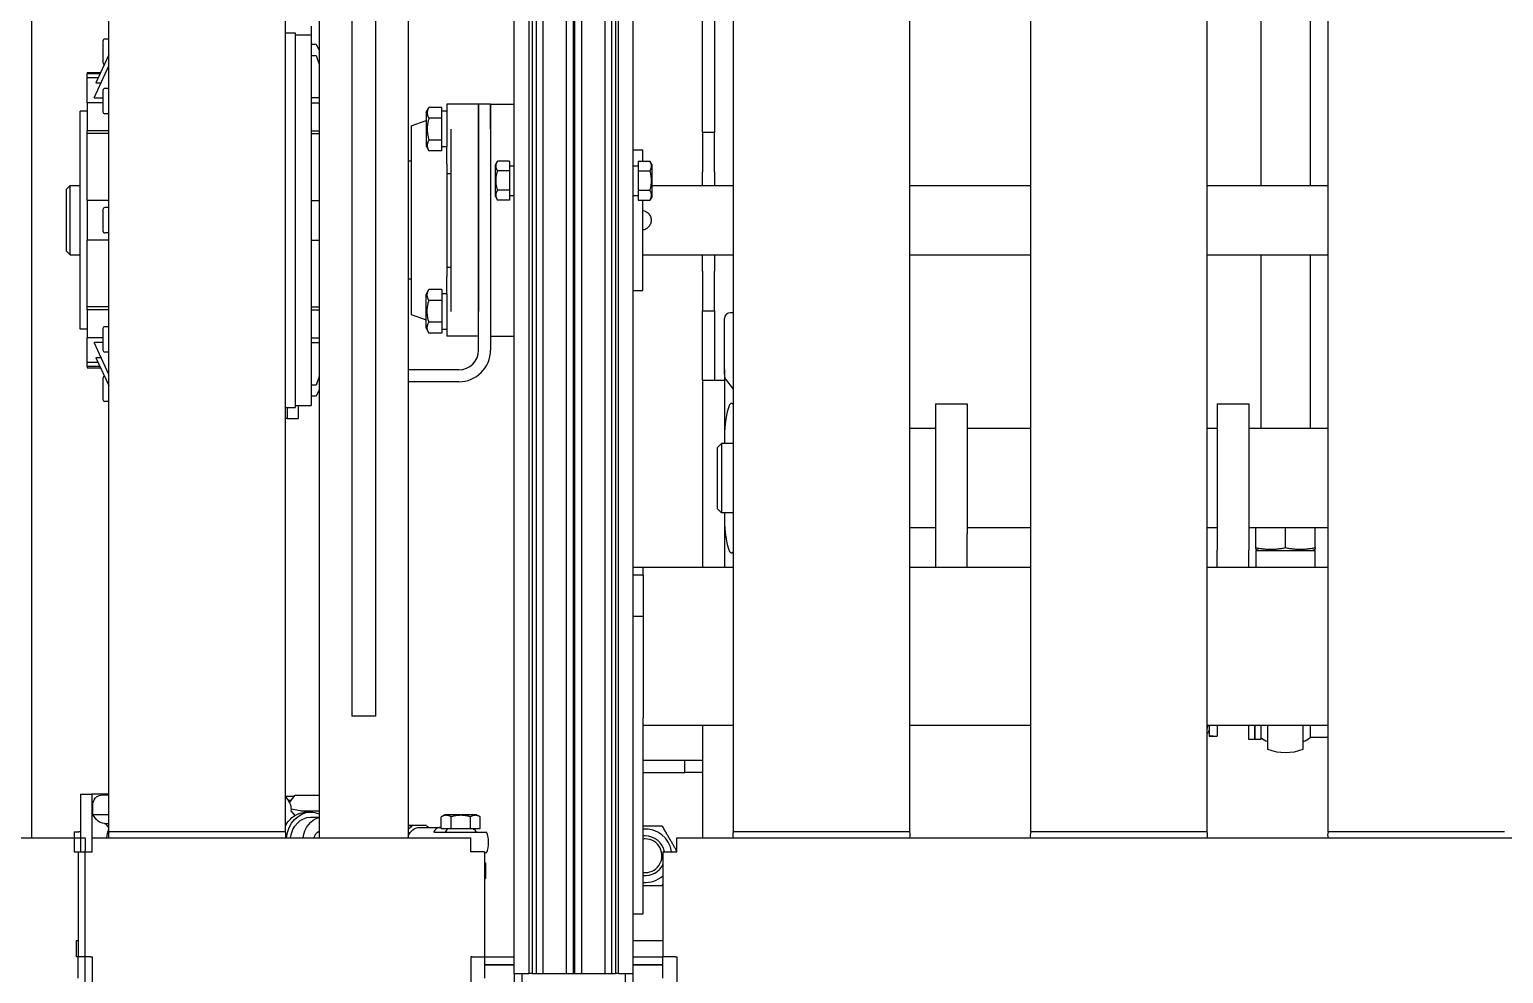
# Model space of a CAD drawing. Header units: millimetres. Extents: x -383313 to -161684, y -117025 to 99224.
# Drawn here: x -327617 to -326873, y 28524 to 29000 of the extents above; entities that cross this region are included whole.
import ezdxf

# ---------------------------------------------------------------- set-up
doc = ezdxf.new("R2010")
doc.units = ezdxf.units.MM
doc.header["$MEASUREMENT"] = 0
doc.linetypes.add('DASHED', pattern=[0.75, 0.5, -0.25])
doc.layers.add('PV-55E8', color=7, linetype='Continuous')

# ---------------------------------------------------------------- blocks, each defined once
blk = doc.blocks.new('*U123')
at = {"layer": 'PV-55E8', "color": 3}
for p, q in [((-1469, -460.38), (-1469, 460.38)), ((-1380, -460.38), (-1380, 460.38)), ((-1264.5, -531.73), (-1264.5, 458.27)), ((-1257, -531.73), (-1257, 458.27)), ((-1255.55, 458.27), (-1255.55, -531.73)), ((-1253.54, 458.27), (-1253.54, -531.73)), ((-1250.04, 458.27), (-1250.04, -531.73)), ((-1238.36, 458.27), (-1238.36, -531.73)), ((-1234.86, 458.27), (-1234.86, -531.73)), ((-1234.08, 458.27), (-1234.08, -531.73)), ((-1230.58, 458.27), (-1230.58, -531.73)), ((-1218.9, 458.27), (-1218.9, -531.73)), ((-1215.4, 458.27), (-1215.4, -531.73)), ((-1213.39, 458.27), (-1213.39, -531.73)), ((-1212, -531.73), (-1212, 458.27)), ((-1204.5, -531.73), (-1204.5, 458.27)), ((-1154, -460.38), (-1154, 460.38)), ((-1065, -460.38), (-1065, 460.38)), ((-1004, -460.38), (-1004, 460.38)), ((-915, -460.38), (-915, 460.38)), ((-854, -460.38), (-854, 460.38)), ((-1363, 413.62), (-1363, -463.38)), ((-1318, 413.62), (-1318, -463.38)), ((-1346.5, 398.12), (-1346.5, -401.88)), ((-1334.5, 398.12), (-1334.5, -401.88)), ((-1169.5, -107.38), (-1169.5, 234.62)), ((-1163.5, 234.62), (-1163.5, -107.38)), ((-888, 234.62), (-888, -134.23)), ((-863, 234.62), (-863, -134.23)), ((-1380, -57.23), (-1375, -57.23)), ((-1375, -57.23), (-1375, -246.23)), ((-1375, -58.23), (-1367, -58.23)), ((-1367, -53.73), (-1367, -58.23)), ((-1367, -58.23), (-1367, -245.23)), ((-1472, -61.33), (-1472, -72.13)), ((-1469, -60.33), (-1471, -60.33)), ((-1367, -62.93), (-1364.5, -62.93)), ((-1364.5, -62.93), (-1363, -66.15)), ((-1476.51, -89.99), (-1469, -73.89)), ((-1469, -68.29), (-1475.55, -82.34)), ((-1367, -68.53), (-1364.5, -68.53)), ((-1364.5, -68.53), (-1363, -72.96)), ((-1480, -77.23), (-1480, -77.9)), ((-1480, -77.23), (-1473.17, -77.23)), ((-1480, -79.92), (-1480, -77.9)), ((-1473.48, -77.9), (-1480, -77.9)), ((-1480, -92.46), (-1480, -79.92)), ((-1474.42, -79.92), (-1480, -79.92)), ((-1475.55, -82.34), (-1472.94, -82.34)), ((-1472, -86.23), (-1472, -97.03)), ((-1469, -85.23), (-1471, -85.23)), ((-1480, -92.46), (-1480, -106.6)), ((-1472, -92.46), (-1480, -92.46)), ((-1476.51, -89.99), (-1472, -89.99)), ((-1363, -89.99), (-1367, -89.99)), ((-1367, -92.46), (-1363, -92.46)), ((-1309, -97.27), (-1307.57, -94.8)), ((-1301, -94.8), (-1307.57, -94.8)), ((-1301, -100.28), (-1301, -94.8)), ((-1298.5, -93.23), (-1298.5, -114.57)), ((-1296.5, -93.23), (-1298.5, -93.23)), ((-1282.5, -93.23), (-1296.5, -93.23)), ((-1282.5, -93.23), (-1282.5, -105.73)), ((-1276.5, -93.23), (-1282.5, -93.23)), ((-1282.5, -105.73), (-1282.5, -93.23)), ((-1276.5, -93.23), (-1276.5, -105.73)), ((-1276.5, -105.73), (-1276.5, -93.23)), ((-1276.5, -93.23), (-1264.5, -93.23)), ((-1483.5, -206.73), (-1483.5, -96.73)), ((-1480, -96.73), (-1483.5, -96.73)), ((-1469, -98.03), (-1471, -98.03)), ((-1316.5, -104.18), (-1309, -101.45)), ((-1309, -97.27), (-1309, -114.27)), ((-1301, -100.28), (-1307.57, -100.28)), ((-1298.5, -96.77), (-1301, -96.77)), ((-1301, -111.25), (-1301, -100.28)), ((-1480, -108.03), (-1480, -106.6)), ((-1469, -106.6), (-1480, -106.6)), ((-1480, -141.73), (-1480, -108.03)), ((-1469, -108.03), (-1480, -108.03)), ((-1367, -106.6), (-1363, -106.6)), ((-1367, -108.03), (-1363, -108.03)), ((-1316.5, -104.18), (-1316.5, -199.28)), ((-1301, -111.25), (-1307.57, -111.25)), ((-1301, -116.74), (-1301, -111.25)), ((-1296.5, -105.73), (-1296.5, -197.73)), ((-1282.5, -217.23), (-1282.5, -105.73)), ((-1282.5, -105.73), (-1282.5, -197.73)), ((-1276.5, -105.73), (-1276.5, -217.23)), ((-1276.5, -105.73), (-1276.5, -197.73)), ((-1169.5, -107.38), (-1169.5, -127.38)), ((-1163.5, -107.38), (-1169.5, -107.38)), ((-1163.5, -127.38), (-1163.5, -107.38)), ((-1309, -114.27), (-1307.57, -116.74)), ((-1301, -116.74), (-1307.57, -116.74)), ((-1298.5, -114.77), (-1301, -114.77)), ((-1298.5, -123.35), (-1298.5, -114.57)), ((-1204.5, -116.23), (-1199.65, -116.23)), ((-1199.65, -121.92), (-1199.65, -116.23)), ((-1316.5, -121.98), (-1318, -121.98)), ((-1298.5, -123.35), (-1298.5, -180.11)), ((-1274, -123.73), (-1272.95, -121.92)), ((-1274, -139.73), (-1274, -123.73)), ((-1267, -121.92), (-1272.95, -121.92)), ((-1267, -121.92), (-1267, -126.82)), ((-1267, -124.23), (-1264.5, -124.23)), ((-1204.5, -124.23), (-1202, -124.23)), ((-1202, -121.92), (-1202, -126.82)), ((-1202, -121.92), (-1196.05, -121.92)), ((-1195, -123.73), (-1196.05, -121.92)), ((-1195, -139.73), (-1195, -123.73)), ((-1298.5, -128.13), (-1296.5, -128.13)), ((-1267, -126.82), (-1272.95, -126.82)), ((-1267, -126.82), (-1267, -136.64)), ((-1202, -126.82), (-1202, -136.64)), ((-1202, -126.82), (-1196.05, -126.82)), ((-1169.5, -134.23), (-1169.5, -127.38)), ((-1163.5, -127.38), (-1163.5, -134.23)), ((-1490.53, -136.23), (-1488.53, -134.23)), ((-1490.53, -136.23), (-1490.53, -167.23)), ((-1488.53, -169.23), (-1488.53, -134.23)), ((-1488.53, -134.23), (-1483.5, -134.23)), ((-1274, -139.73), (-1272.95, -141.55)), ((-1267, -136.64), (-1272.95, -136.64)), ((-1267, -136.64), (-1267, -141.55)), ((-1267, -139.23), (-1264.5, -139.23)), ((-1204.5, -139.23), (-1202, -139.23)), ((-1202, -136.64), (-1202, -141.55)), ((-1202, -136.64), (-1196.05, -136.64)), ((-1195, -139.73), (-1196.05, -141.55)), ((-1195, -134.23), (-1154, -134.23)), ((-1065, -134.23), (-1004, -134.23)), ((-915, -134.23), (-854, -134.23)), ((-1480, -141.73), (-1480, -161.73)), ((-1469, -141.73), (-1480, -141.73)), ((-1472, -146.33), (-1472, -157.13)), ((-1469, -145.33), (-1471, -145.33)), ((-1367, -141.73), (-1363, -141.73)), ((-1267, -141.55), (-1272.95, -141.55)), ((-1202, -141.55), (-1196.05, -141.55)), ((-1199.65, -151.73), (-1199.65, -141.55)), ((-1199.65, -187.23), (-1199.65, -151.73)), ((-1480, -195.43), (-1480, -161.73)), ((-1469, -161.73), (-1480, -161.73)), ((-1469, -158.13), (-1471, -158.13)), ((-1367, -161.73), (-1363, -161.73)), ((-1490.53, -167.23), (-1488.53, -169.23)), ((-1488.53, -169.23), (-1483.5, -169.23)), ((-1199.65, -169.23), (-1154, -169.23)), ((-1169.5, -177.38), (-1169.5, -169.23)), ((-1163.5, -169.23), (-1163.5, -177.38)), ((-1065, -169.23), (-1004, -169.23)), ((-915, -169.23), (-854, -169.23)), ((-888, -169.23), (-888, -256.88)), ((-863, -169.23), (-863, -256.88)), ((-1298.5, -175.33), (-1296.5, -175.33)), ((-1169.5, -177.38), (-1169.5, -197.38)), ((-1163.5, -197.38), (-1163.5, -177.38)), ((-1316.5, -181.48), (-1318, -181.48)), ((-1298.5, -188.89), (-1298.5, -180.11)), ((-1309, -189.19), (-1307.57, -186.72)), ((-1309, -206.19), (-1309, -189.19)), ((-1301, -186.72), (-1307.57, -186.72)), ((-1301, -192.21), (-1307.57, -192.21)), ((-1301, -186.72), (-1301, -192.21)), ((-1301, -188.69), (-1298.5, -188.69)), ((-1301, -192.21), (-1301, -203.18)), ((-1298.5, -188.89), (-1298.5, -210.23)), ((-1204.5, -187.23), (-1199.65, -187.23)), ((-1480, -196.86), (-1480, -195.43)), ((-1469, -195.43), (-1480, -195.43)), ((-1480, -196.86), (-1480, -211)), ((-1469, -196.86), (-1480, -196.86)), ((-1367, -195.43), (-1363, -195.43)), ((-1367, -196.86), (-1363, -196.86)), ((-1316.5, -199.28), (-1309, -202.01)), ((-1169.5, -232.38), (-1169.5, -197.38)), ((-1169.5, -197.38), (-1163.5, -197.38)), ((-1163.5, -197.38), (-1163.5, -232.38)), ((-1154, -198.38), (-1155.5, -198.38)), ((-1480, -206.73), (-1483.5, -206.73)), ((-1472, -206.43), (-1472, -217.23)), ((-1469, -205.43), (-1471, -205.43)), ((-1309, -206.19), (-1307.57, -208.66)), ((-1301, -203.18), (-1307.57, -203.18)), ((-1301, -203.18), (-1301, -208.66)), ((-1301, -206.69), (-1298.5, -206.69)), ((-1158.5, -226.98), (-1158.5, -201.38)), ((-1480, -223.54), (-1480, -211)), ((-1472, -211), (-1480, -211)), ((-1472, -213.47), (-1476.51, -213.47)), ((-1469, -229.57), (-1476.51, -213.47)), ((-1367, -211), (-1363, -211)), ((-1367, -213.47), (-1363, -213.47)), ((-1301, -208.66), (-1307.57, -208.66)), ((-1296.5, -210.23), (-1298.5, -210.23)), ((-1282.5, -210.23), (-1296.5, -210.23)), ((-1276.5, -210.23), (-1264.5, -210.23)), ((-1472.94, -221.12), (-1475.55, -221.12)), ((-1475.55, -221.12), (-1469, -235.17)), ((-1469, -218.23), (-1471, -218.23)), ((-1480, -225.56), (-1480, -223.54)), ((-1474.42, -223.54), (-1480, -223.54)), ((-1480, -225.56), (-1480, -226.23)), ((-1473.48, -225.56), (-1480, -225.56)), ((-1480, -226.23), (-1473.17, -226.23)), ((-1363, -230.5), (-1364.5, -234.93)), ((-1292.5, -227.23), (-1318, -227.23)), ((-1158.5, -226.98), (-1158.5, -258.37)), ((-1472, -231.33), (-1472, -242.13)), ((-1364.5, -234.93), (-1367, -234.93)), ((-1363, -237.31), (-1364.5, -240.53)), ((-1292.5, -233.23), (-1318, -233.23)), ((-1169.5, -232.38), (-1158.5, -232.38)), ((-1169.5, -232.38), (-1169.5, -326.73)), ((-1157.99, -231.92), (-1154.1, -237.03)), ((-1469, -243.13), (-1471, -243.13)), ((-1375, -245.23), (-1367, -245.23)), ((-1373.5, -245.23), (-1373.5, -251.73)), ((-1364.5, -240.53), (-1367, -240.53)), ((-1052, -244.38), (-1036, -244.38)), ((-1052, -244.38), (-1052, -310)), ((-1036, -244.38), (-1036, -310)), ((-910, -244.38), (-894, -244.38)), ((-910, -244.38), (-910, -318.24)), ((-894, -244.38), (-894, -318.24)), ((-1380, -246.23), (-1375, -246.23)), ((-1379, -251.73), (-1380, -251.73)), ((-1379, -246.23), (-1379, -251.73)), ((-1379, -251.73), (-1373.5, -251.73)), ((-1158.5, -258.37), (-1158.5, -264.38)), ((-1052, -256.88), (-1065, -256.88)), ((-1004, -256.88), (-1036, -256.88)), ((-910, -256.88), (-915, -256.88)), ((-854, -256.88), (-894, -256.88)), ((-1162, -266.38), (-1160, -264.38)), ((-1162, -297.38), (-1162, -266.38)), ((-1160, -264.38), (-1160, -299.38)), ((-1154, -264.38), (-1160, -264.38)), ((-1162, -297.38), (-1160, -299.38)), ((-1154, -299.38), (-1160, -299.38)), ((-1158.5, -299.38), (-1158.5, -305.39)), ((-1158.5, -305.39), (-1158.5, -326.73)), ((-1052, -306.88), (-1065, -306.88)), ((-1052, -310), (-1052, -326.73)), ((-1004, -306.88), (-1036, -306.88)), ((-1036, -326.73), (-1036, -310)), ((-910, -306.88), (-915, -306.88)), ((-854, -306.88), (-894, -306.88)), ((-890.5, -316.9), (-890.5, -306.88)), ((-875.5, -316.9), (-875.5, -306.88)), ((-860.5, -316.9), (-860.5, -306.88)), ((-910, -326.73), (-910, -318.24)), ((-894, -326.73), (-894, -318.24)), ((-889, -318.29), (-890.5, -317.74)), ((-890.5, -318.29), (-860.5, -318.29)), ((-890.5, -318.29), (-890.5, -326.73)), ((-862, -318.29), (-860.5, -317.74)), ((-860.5, -326.73), (-860.5, -318.29)), ((-1204.5, -326.73), (-1199.5, -326.73)), ((-1199.5, -326.73), (-1154, -326.73)), ((-1199.5, -330.73), (-1199.5, -326.73)), ((-1154.1, -326.73), (-1154.1, -326.73)), ((-1065, -326.73), (-1004, -326.73)), ((-915, -326.73), (-854, -326.73)), ((-1199.5, -330.73), (-1204.5, -330.73)), ((-1199.5, -330.73), (-1199.5, -402.73)), ((-1199.5, -351.73), (-1204.5, -351.73)), ((-1334.5, -401.88), (-1346.5, -401.88)), ((-1199.5, -406.73), (-1199.5, -402.73)), ((-1199.5, -501.73), (-1199.5, -406.73)), ((-1154, -406.73), (-1199.5, -406.73)), ((-1169.5, -406.73), (-1169.5, -424.38)), ((-1004, -406.73), (-1065, -406.73)), ((-854, -406.73), (-915, -406.73)), ((-914, -408.79), (-914.55, -410.29)), ((-914, -406.73), (-914, -412.05)), ((-910, -406.73), (-910, -412.08)), ((-894, -413.79), (-894, -406.73)), ((-891, -413.79), (-891, -406.73)), ((-891, -406.73), (-891, -413.79)), ((-888, -406.73), (-888, -413.79)), ((-884.5, -406.73), (-884.5, -418.61)), ((-866.5, -418.61), (-866.5, -406.73)), ((-863, -406.73), (-863, -412.75)), ((-914, -412.08), (-914, -412.05)), ((-891, -413.79), (-894, -413.79)), ((-888, -413.79), (-891, -413.79)), ((-863, -412.61), (-854, -412.61)), ((-1178.5, -424.38), (-1199.5, -424.38)), ((-1199.5, -430.38), (-1178.5, -430.38)), ((-1178.5, -430.38), (-1178.5, -424.38)), ((-1169.5, -424.38), (-1178.5, -424.38)), ((-1169.5, -430.38), (-1178.5, -430.38)), ((-1169.5, -424.38), (-1169.5, -430.38)), ((-1169.5, -430.38), (-1169.5, -463.38)), ((-1483.28, -441.38), (-1483.28, -470.38)), ((-1483.28, -441.38), (-1477.54, -441.38)), ((-1469, -441.38), (-1477.54, -441.38)), ((-1477.54, -441.38), (-1477.54, -470.38)), ((-1469, -441.88), (-1473.04, -441.88)), ((-1380, -442.38), (-1375.4, -442.38)), ((-1380, -442.72), (-1378.81, -444.18)), ((-1378.65, -444.38), (-1378.38, -444.38)), ((-1378.46, -444.64), (-1378.38, -444.38)), ((-1378.38, -444.38), (-1377.03, -444.38)), ((-1376.87, -444.18), (-1374.99, -441.88)), ((-1374.99, -441.88), (-1363, -441.88)), ((-1477.13, -451.78), (-1477.13, -446.88)), ((-1475.25, -454.08), (-1477.13, -451.78)), ((-1469, -451.78), (-1477.13, -451.78)), ((-1377.15, -449.74), (-1375.23, -452.08)), ((-1368.63, -450.38), (-1377.13, -448.81)), ((-1372.1, -449.74), (-1363, -449.74)), ((-1369.55, -450.38), (-1367.26, -450.38)), ((-1367.26, -452.88), (-1363, -452.88)), ((-1363.17, -451.23), (-1363, -451.02)), ((-1299.5, -451.68), (-1301.31, -452.73)), ((-1301.31, -458.68), (-1301.31, -452.73)), ((-1283.5, -451.68), (-1299.5, -451.68)), ((-1296.41, -458.68), (-1296.41, -452.73)), ((-1286.59, -458.68), (-1286.59, -452.73)), ((-1283.5, -451.68), (-1281.69, -452.73)), ((-1281.69, -458.68), (-1281.69, -452.73)), ((-1486.5, -460.38), (-1484.11, -460.38)), ((-1486.5, -460.38), (-1486.5, -470.38)), ((-1483.28, -460.38), (-1484.11, -460.38)), ((-1471.19, -456.13), (-1469, -456.13)), ((-1469, -458.17), (-1470.67, -456.13)), ((-1380, -460.38), (-1469, -460.38)), ((-1380, -460.38), (-1469, -460.38)), ((-1318, -457.18), (-1315.82, -457.18)), ((-1308.86, -457.18), (-1315.82, -457.18)), ((-1312.34, -458.08), (-1301.93, -458.08)), ((-1304.44, -460.43), (-1278.52, -460.43)), ((-1301.31, -458.68), (-1296.41, -458.68)), ((-1296.41, -458.68), (-1286.59, -458.68)), ((-1286.59, -458.68), (-1281.69, -458.68)), ((-1065, -460.38), (-1154, -460.38)), ((-1065, -460.38), (-1154, -460.38)), ((-915, -460.38), (-1004, -460.38)), ((-915, -460.38), (-1004, -460.38)), ((-765, -460.38), (-854, -460.38)), ((-765, -460.38), (-854, -460.38)), ((-1477.5, -463.38), (-1286.5, -463.38)), ((-1477.5, -469.68), (-1477.5, -463.38)), ((-1286.5, -469.68), (-1286.5, -463.38)), ((-1182.5, -463.38), (-286.5, -463.38)), ((-1182.5, -469.68), (-1182.5, -463.38)), ((-1486.5, -470.38), (-1484.5, -470.38)), ((-1484.5, -470.38), (-1478.2, -470.38)), ((-1484.5, -470.38), (-1484.5, -523.38)), ((-1478.2, -470.38), (-1477.5, -470.38)), ((-1477.5, -470.38), (-1477.5, -469.68)), ((-1286.5, -470.38), (-1286.5, -469.68)), ((-1285.8, -470.38), (-1286.5, -470.38)), ((-1279.5, -470.38), (-1285.8, -470.38)), ((-1279.5, -470.38), (-1279.5, -523.38)), ((-1278.52, -470.93), (-1279.5, -470.93)), ((-1279.5, -475.88), (-1279, -475.88)), ((-1279, -475.88), (-1279, -483.88)), ((-1189.5, -470.38), (-1183.2, -470.38)), ((-1189.5, -470.38), (-1189.5, -523.38)), ((-1183.2, -470.38), (-1182.5, -470.38)), ((-1182.5, -470.38), (-1182.5, -469.68)), ((-1279.5, -483.88), (-1279, -483.88)), ((-1204.5, -501.73), (-1199.5, -501.73)), ((-1485.5, -515.38), (-1485.5, -523.38)), ((-1484.5, -515.38), (-1485.5, -515.38)), ((-1189.5, -515.38), (-1204.5, -515.38)), ((-1484.5, -523.38), (-1485.5, -523.38)), ((-1478.2, -523.38), (-1484.5, -523.38)), ((-1484.5, -534.08), (-1484.5, -523.38)), ((-1478.2, -523.38), (-1477.5, -523.38)), ((-1477.5, -523.38), (-1477.5, -573.38)), ((-1286.5, -523.38), (-1286.5, -573.38)), ((-1285.8, -523.38), (-1286.5, -523.38)), ((-1285.8, -523.38), (-1279.5, -523.38)), ((-1279.5, -523.38), (-1264.5, -523.38)), ((-1279.5, -523.38), (-1279.5, -534.08)), ((-1264.5, -527.38), (-1279.5, -527.38)), ((-1279.5, -527.38), (-1264.5, -527.38)), ((-1204.5, -523.38), (-1189.5, -523.38)), ((-1189.5, -527.38), (-1204.5, -527.38)), ((-1204.5, -527.38), (-1189.5, -527.38)), ((-1183.2, -523.38), (-1189.5, -523.38)), ((-1189.5, -534.08), (-1189.5, -523.38)), ((-1183.2, -523.38), (-1182.5, -523.38)), ((-1182.5, -523.38), (-1182.5, -573.38)), ((-1264.5, -531.73), (-1257, -531.73)), ((-1264.5, -531.73), (-1264.5, -606.73)), ((-1260.5, -606.73), (-1260.5, -531.73)), ((-1255.55, -531.73), (-1257, -531.73)), ((-1255.55, -531.73), (-1253.54, -531.73)), ((-1253.54, -531.73), (-1250.04, -531.73)), ((-1250.04, -531.73), (-1238.36, -531.73)), ((-1238.36, -531.73), (-1234.86, -531.73)), ((-1234.86, -531.73), (-1234.08, -531.73)), ((-1234.08, -531.73), (-1230.58, -531.73)), ((-1230.58, -531.73), (-1218.9, -531.73)), ((-1218.9, -531.73), (-1215.4, -531.73)), ((-1215.4, -531.73), (-1213.39, -531.73)), ((-1212, -531.73), (-1213.39, -531.73)), ((-1212, -531.73), (-1204.5, -531.73)), ((-1208.5, -531.73), (-1208.5, -606.73)), ((-1204.5, -606.73), (-1204.5, -531.73))]:
    blk.add_line(p, q, dxfattribs=at)
for centre, radius, start, end in [((-1471, -61.33), 1, 90, 180), ((-1471, -72.13), 1, 180, 255.97012), ((-1471, -86.23), 1, 90, 180), ((-1471, -97.03), 1, 180, 270), ((-1471, -146.33), 1, 90, 180), ((-1471, -157.13), 1, 180, 270), ((-1155.5, -201.38), 3, 90, 180), ((-1471, -206.43), 1, 90, 180), ((-1471, -217.23), 1, 180, 270), ((-1292.5, -217.23), 16, 270, 0), ((-1292.5, -217.23), 10, 270, 0), ((-1471, -231.33), 1, 104.02988, 180), ((-1471, -242.13), 1, 180, 270), ((-875.5, -395.29), 21.47, 234.40029, 245.2206), ((-875.5, -395.29), 21.47, 294.7794, 305.59971), ((-875.5, -395.29), 25, 248.8998, 291.1002), ((-1464.28, -461.93), 4.97, 161.74254, 196.90661), ((-1384.72, -461.93), 4.97, 343.09339, 18.25746), ((-1291.5, -465.68), 9.5, 132.5369, 146.45226), ((-1291.5, -465.68), 9.5, 33.54774, 47.4631), ((-1291.5, -465.68), 14, 337.97569, 22.02431), ((-1198.5, -472.38), 13.5, 8.51962, 94.24802), ((-1149.28, -461.93), 4.97, 161.74254, 196.90661), ((-1069.72, -461.93), 4.97, 343.09339, 18.25746), ((-999.28, -461.93), 4.97, 161.74254, 196.90661), ((-919.72, -461.93), 4.97, 343.09339, 18.25746), ((-849.28, -461.93), 4.97, 161.74254, 196.90661), ((-1198.5, -472.38), 10, 90, 95.73917), ((-1198.5, -472.38), 8.5, 263.24367, 90), ((-1198.5, -472.38), 8.5, 90, 96.75633), ((-1198.5, -472.38), 10, 11.53696, 90), ((-1198.5, -472.38), 10, 264.26083, 334.15807), ((-1198.5, -472.38), 13.5, 265.75198, 311.81031)]:
    blk.add_arc(centre, radius, start, end, dxfattribs=at)
at = {"layer": 'PV-55E8', "color": 3, "extrusion": (0, 0, -1)}
for centre, major_axis, ratio, start_param, end_param in [((-1157.9, -226.98), (0, 5), 0.12, 3.297746, 4.712389), ((-1154.95, -281.88), (0, 45.4), 0.12, 0.156154, 0.174899), ((-1154.95, -281.88), (0, 45.4), 0.12, 2.966694, 2.985439), ((-916.2, -395.29), (-100.8, 0), 0.166667, 4.67071, 4.690562), ((-1473.04, -446.88), (0, 5), 0.819152, -1.570796, 0), ((-1382.86, -449.13), (0, -7), 0.819152, -2.356067, -1.483559), ((-1372.82, -449.13), (0, 7), 0.819152, -1.067618, -0.825153), ((-1372.82, -449.13), (0, 7), 0.819152, -0.825153, -0.785526), ((-1369.55, -465.38), (0, 15), 0.819152, -1.016799, -0.480704), ((-1367.26, -465.38), (0, 15), 0.819152, -1.437065, 0), ((-1367.26, -465.38), (0, 12.5), 0.819152, -1.410106, 0), ((-1369.55, -465.38), (0, 15), 0.819152, -0.480704, 0), ((-1360.95, -465.38), (0, 12.5), 0.819152, -1.410106, -0.201878), ((-1367.26, -465.38), (0, 15), 0.819152, 0, 0.353724), ((-1471.19, -449.13), (0, -7), 0.819152, 0, 0.78527), ((-1457.88, -465.38), (0, 15), 0.819152, -1.437065, -1.13113), ((-1457.88, -465.38), (0, -15), 0.819152, 1.704528, 2.010463), ((-1360.95, -465.38), (0, 6), 0.819152, -1.230959, -0.430944), ((-1312.34, -465.68), (0, 9.5), 0.819152, -0.814426, -0.462955), ((-1312.34, -465.68), (0, 7.6), 0.819152, -1.141274, 0), ((-1312.34, -465.68), (0, -9.5), 0.819152, -2.678638, -2.498092)]:
    blk.add_ellipse(centre, major_axis=major_axis, ratio=ratio, start_param=start_param, end_param=end_param, dxfattribs=at)
at = {"layer": 'PV-55E8', "color": 3}
for centre, major_axis, ratio, start_param, end_param in [((-1154.95, -281.88), (0, -37.8), 0.12, 2.931046, 4.041178), ((-1154.95, -281.88), (0, -37.8), 0.12, 5.3836, 6.493732), ((-907.8, -395.29), (-100.8, 0), 0.166667, 1.50925, 1.548969)]:
    blk.add_ellipse(centre, major_axis=major_axis, ratio=ratio, start_param=start_param, end_param=end_param, dxfattribs=at)
for points, weights in [([(-1307.57, -94.8), (-1309.16, -97.54), (-1307.57, -100.28)], [1.29573137036, 1.49618171095, 1.29573137036]), ([(-1307.57, -100.28), (-1309.16, -105.77), (-1307.57, -111.25)], [1.29573137036, 1.49618171095, 1.29573137036]), ([(-1307.57, -111.25), (-1309.16, -114), (-1307.57, -116.74)], [1.29573137036, 1.49618171095, 1.29573137036]), ([(-1272.95, -126.82), (-1274.37, -124.37), (-1272.95, -121.92)], [1.22364575665, 1.41294441399, 1.22364575665]), ([(-1196.05, -126.82), (-1194.63, -124.37), (-1196.05, -121.92)], [1.22364575665, 1.41294441399, 1.22364575665]), ([(-1272.95, -136.64), (-1274.37, -131.73), (-1272.95, -126.82)], [1.22364575665, 1.41294441399, 1.22364575665]), ([(-1196.05, -136.64), (-1194.63, -131.73), (-1196.05, -126.82)], [1.22364575665, 1.41294441399, 1.22364575665]), ([(-1272.95, -141.55), (-1274.37, -139.09), (-1272.95, -136.64)], [1.22364575665, 1.41294441399, 1.22364575665]), ([(-1196.05, -141.55), (-1194.63, -139.09), (-1196.05, -136.64)], [1.22364575665, 1.41294441399, 1.22364575665]), ([(-1307.57, -192.21), (-1309.16, -189.47), (-1307.57, -186.72)], [1.29573137036, 1.49618171095, 1.29573137036]), ([(-1307.57, -203.18), (-1309.16, -197.69), (-1307.57, -192.21)], [1.29573137036, 1.49618171095, 1.29573137036]), ([(-1307.57, -208.66), (-1309.16, -205.92), (-1307.57, -203.18)], [1.29573137036, 1.49618171095, 1.29573137036]), ([(-890.5, -316.9), (-883, -318.47), (-875.5, -316.9)], [1.52444471331, 1.76027713119, 1.52444471331]), ([(-890.5, -317.74), (-890.5, -317.74), (-890.5, -316.9)], [1.64236092225, 1.64236092225, 1.52444471331]), ([(-875.5, -316.9), (-868, -318.47), (-860.5, -316.9)], [1.52444471331, 1.76027713119, 1.52444471331]), ([(-860.5, -316.9), (-860.5, -317.74), (-860.5, -317.74)], [1.52444471331, 1.64236092225, 1.64236092225]), ([(-914.79, -406.73), (-914.88, -407.45), (-915, -408.19)], [1.60616821993, 1.59364693588, 1.57679376876]), ([(-915, -410.29), (-914.55, -410.29), (-914.55, -410.29)], [1.57679376876, 1.64236092225, 1.64236092225]), ([(-1296.41, -452.73), (-1298.86, -451.31), (-1301.31, -452.73)], [1.22364575665, 1.41294441399, 1.22364575665]), ([(-1286.59, -452.73), (-1291.5, -451.31), (-1296.41, -452.73)], [1.22364575665, 1.41294441399, 1.22364575665]), ([(-1281.69, -452.73), (-1284.14, -451.31), (-1286.59, -452.73)], [1.22364575665, 1.41294441399, 1.22364575665]), ([(-1189.84, -457.38), (-1195.01, -457.38), (-1199.5, -457.38)], [1.52444471331, 1.6570136356, 1.64054012076]), ([(-1182.5, -470.09), (-1186.04, -463.95), (-1189.84, -457.38)], [1.58108598431, 1.72736273626, 1.52444471331]), ([(-1199.5, -487.38), (-1195.01, -487.38), (-1189.84, -487.38)], [1.64054012076, 1.6570136356, 1.52444471331]), ([(-1189.84, -487.38), (-1189.67, -487.08), (-1189.5, -486.79)], [1.52444471331, 1.53257713429, 1.54014868012])]:
    blk.add_rational_spline(points, weights, degree=2, dxfattribs=at)
for points, knots in [([(-1199.65, -146.8), (-1199.6, -146.81), (-1199.55, -146.81), (-1199.18, -146.89), (-1198.86, -146.99), (-1198.24, -147.24), (-1197.95, -147.4), (-1197.41, -147.77), (-1197.16, -147.97), (-1196.71, -148.42), (-1196.51, -148.67), (-1196.14, -149.21), (-1195.98, -149.5), (-1195.72, -150.12), (-1195.63, -150.44), (-1195.5, -151.09), (-1195.47, -151.41), (-1195.47, -152.05), (-1195.5, -152.37), (-1195.63, -153.02), (-1195.72, -153.34), (-1195.98, -153.96), (-1196.14, -154.25), (-1196.51, -154.8), (-1196.71, -155.04), (-1197.16, -155.49), (-1197.41, -155.69), (-1197.95, -156.06), (-1198.24, -156.22), (-1198.86, -156.48), (-1199.18, -156.57), (-1199.55, -156.65), (-1199.6, -156.65), (-1199.65, -156.66)], [0.805613, 0.805613, 0.805613, 0.805613, 0.947553, 0.947553, 1.895106, 1.895106, 2.84266, 2.84266, 3.790213, 3.790213, 4.737536, 4.737536, 5.684859, 5.684859, 6.632182, 6.632182, 7.579504, 7.579504, 8.526827, 8.526827, 9.47415, 9.47415, 10.421473, 10.421473, 11.368796, 11.368796, 12.316349, 12.316349, 13.263902, 13.263902, 14.211456, 14.211456, 14.353395, 14.353395, 14.353395, 14.353395]), ([(-1318, -456.88), (-1317.44, -456.88), (-1316.88, -456.88), (-1315.63, -456.88), (-1314.94, -456.88), (-1312.93, -456.88), (-1311.67, -456.88), (-1310.46, -456.88)], [0.008804462, 0.008804462, 0.008804462, 0.008804462, 0.010711194, 0.010711194, 0.013181046, 0.013181046, 0.01812075, 0.01812075, 0.01812075, 0.01812075]), ([(-1301.31, -458.06), (-1301.36, -458.06), (-1301.4, -458.06), (-1301.69, -458.06), (-1301.93, -458.07), (-1302.38, -458.14), (-1302.59, -458.18), (-1302.99, -458.31), (-1303.18, -458.39), (-1303.53, -458.56), (-1303.69, -458.67), (-1304.13, -459), (-1304.38, -459.25), (-1304.8, -459.81), (-1304.97, -460.11), (-1305.12, -460.43)], [0.006940944, 0.006940944, 0.006940944, 0.006940944, 0.007099514, 0.007099514, 0.007986907, 0.007986907, 0.008874299, 0.008874299, 0.009761691, 0.009761691, 0.010649084, 0.010649084, 0.012423868, 0.012423868, 0.014198653, 0.014198653, 0.014198653, 0.014198653]), ([(-1305.12, -460.43), (-1305.05, -460.43), (-1305, -460.43), (-1304.93, -460.43), (-1304.91, -460.43), (-1304.9, -460.43)], [0.063788325, 0.063788325, 0.063788325, 0.063788325, 0.064729444, 0.064729444, 0.065670563, 0.065670563, 0.065670563, 0.065670563]), ([(-1304.9, -460.43), (-1304.87, -460.43), (-1304.8, -460.43), (-1304.64, -460.43), (-1304.54, -460.43), (-1304.44, -460.43)], [0.045413467, 0.045413467, 0.045413467, 0.045413467, 0.049378614, 0.049378614, 0.053343762, 0.053343762, 0.053343762, 0.053343762]), ([(-1298.1, -458.84), (-1298.14, -458.83), (-1298.19, -458.81), (-1298.33, -458.75), (-1298.42, -458.71), (-1298.52, -458.68)], [0.0034050674, 0.0034050674, 0.0034050674, 0.0034050674, 0.0035499449, 0.0035499449, 0.0038595357, 0.0038595357, 0.0038595357, 0.0038595357])]:
    blk.add_open_spline(points, degree=3, knots=knots, dxfattribs=at)
blk.add_open_spline([(-1310.46, -456.88), (-1310.4, -456.98), (-1310.35, -457.08), (-1310.29, -457.18)], degree=3, dxfattribs=at)
blk = doc.blocks.new('A$Cdbab0bab')
at = {"color": 3}
for p, q in [((26.81, -470), (26.81, 457)), ((0, -470), (0, -476.3)), ((2000, -470), (0, -470)), ((0, -580), (0, -476.3))]:
    blk.add_line(p, q, dxfattribs=at)

msp = doc.modelspace()

# ---------------------------------------------------------------- block references
msp.add_blockref('*U123', (-326107.95318, 29055.92803))
at = {"linetype": 'DASHED', "xscale": -1}
msp.add_blockref('A$Cdbab0bab', (-327588.95318, 29062.55053), dxfattribs=at)

doc.saveas('drawing.dxf')
